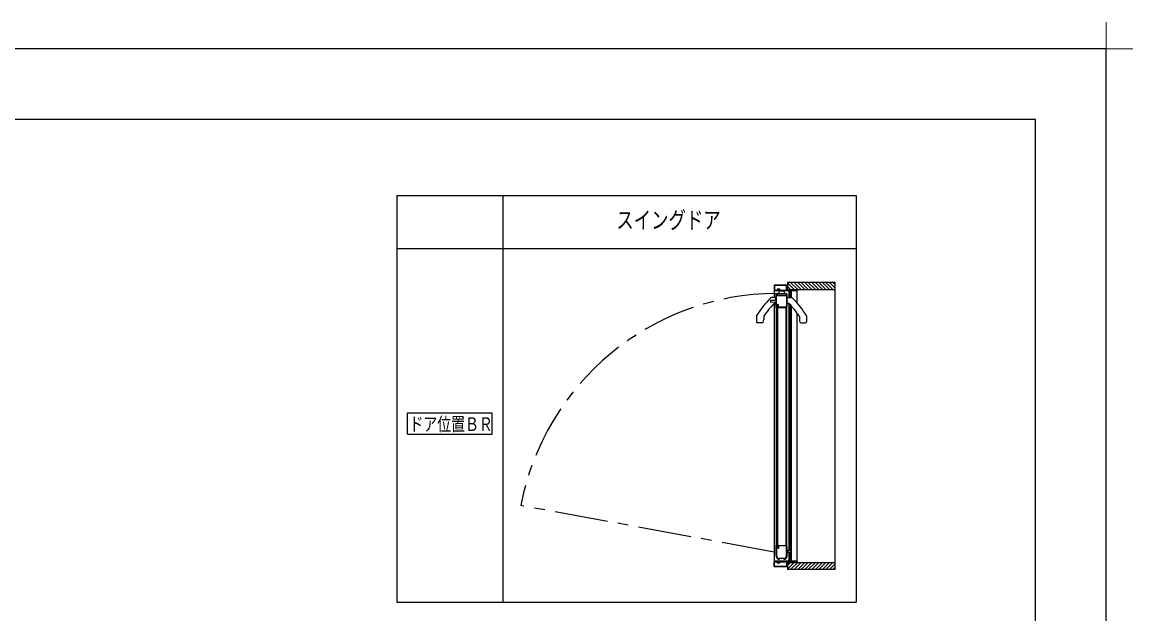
# Model space of a CAD drawing. Units: millimetres on the paper. Extents: x -305 to 305, y -152 to 152.
# Drawn here: x -34.4 to 122.7, y 68.6 to 152.3 of the extents above; entities that cross this region are included whole.
import ezdxf
from ezdxf.enums import TextEntityAlignment as Align

# ---------------------------------------------------------------- set-up
doc = ezdxf.new("R2010")
doc.units = ezdxf.units.MM
doc.linetypes.add('USER1', pattern=[12, 7.5, -1.5, 1.5, -1.5])
doc.linetypes.add('USER2', pattern=[15, 7.5, -1.5, 1.5, -1.5, 1.5, -1.5])
for name, color, linetype, lineweight in [('0-1_VIEW0001', 7, 'Continuous', 25), ('0-2_DEFPOINTS', 7, 'Continuous', 25), ('0-3_1図面枠', 7, 'Continuous', 15), ('0-4_図面枠', 3, 'Continuous', 25)]:
    doc.layers.add(name, color=color, linetype=linetype, lineweight=lineweight)
doc.styles.add('ＭＳ ゴシック', font='')
doc.styles.get('ＭＳ ゴシック').set_extended_font_data('MS Gothic')

# ---------------------------------------------------------------- blocks, each defined once
blk = doc.blocks.new('グループ-6')
at = {"layer": '0-3_1図面枠'}
for p, q in [((4200, 2895), (4200, 3045)), ((4275, 2970), (4125, 2970))]:
    blk.add_line(p, q, dxfattribs=at)

msp = doc.modelspace()

# ---------------------------------------------------------------- linework, layer by layer
at = {"layer": '0-1_VIEW0001'}
for p, q in [((18.617, 127.749), (83.617, 127.749)), ((18.617, 127.749), (18.617, 70.249)), ((33.617, 127.749), (33.617, 70.249)), ((83.617, 127.749), (83.617, 70.249)), ((18.617, 120.249), (83.617, 120.249)), ((72.005, 115.002), (72.005, 114.327)), ((72.05, 114.992), (72.05, 114.367)), ((72.39, 115.052), (72.055, 115.052)), ((73.745, 115.007), (72.065, 115.007)), ((72.405, 115.117), (72.405, 115.067)), ((72.435, 115.127), (72.415, 115.127)), ((72.445, 115.067), (72.445, 115.117)), ((73.755, 115.052), (72.46, 115.052)), ((73.76, 114.367), (73.76, 114.992)), ((73.805, 114.367), (73.805, 115.002)), ((73.88, 115.453), (73.88, 114.452)), ((80.63, 115.453), (73.88, 115.453)), ((74.829, 114.453), (73.88, 115.402)), ((74.329, 114.453), (73.88, 114.902)), ((75.33, 114.453), (74.33, 115.453)), ((75.829, 114.453), (74.83, 115.453)), ((76.33, 114.453), (75.33, 115.453)), ((76.83, 114.453), (75.83, 115.453)), ((77.33, 114.453), (76.33, 115.453)), ((77.83, 114.453), (76.83, 115.453)), ((78.33, 114.453), (77.33, 115.453)), ((78.83, 114.453), (77.83, 115.453)), ((79.33, 114.453), (78.33, 115.453)), ((79.825, 114.453), (78.825, 115.453)), ((80.32, 114.453), (79.32, 115.453)), ((80.63, 114.637), (79.815, 115.453)), ((80.63, 115.132), (80.309, 115.453)), ((80.63, 74.854), (80.63, 115.453)), ((72.275, 113.327), (71.697, 113.327)), ((74.34, 114.277), (72.005, 114.277)), ((72.005, 114.277), (72.005, 113.327)), ((72.03, 114.302), (74.325, 114.302)), ((72.065, 114.352), (73.745, 114.352)), ((72.29, 111.917), (72.29, 113.777)), ((72.335, 112.372), (72.335, 113.707)), ((72.425, 113.707), (72.425, 113.655)), ((72.78, 114.502), (72.43, 114.502)), ((72.432, 113.637), (72.455, 113.615)), ((72.465, 113.852), (72.465, 113.667)), ((72.472, 113.607), (72.864, 113.607)), ((72.48, 113.652), (73.725, 113.652)), ((72.5, 113.652), (72.5, 113.827)), ((72.5, 113.652), (73.67, 113.652)), ((72.55, 113.877), (73.67, 113.877)), ((72.78, 114.502), (72.78, 114.452)), ((73.256, 114.227), (72.823, 114.227)), ((72.874, 113.603), (72.885, 113.592)), ((72.896, 113.587), (73.184, 113.587)), ((73.194, 113.592), (73.205, 113.603)), ((73.216, 113.607), (73.73, 113.607)), ((73.72, 113.652), (73.67, 113.652)), ((73.72, 113.827), (73.72, 113.652)), ((73.73, 113.812), (73.73, 113.842)), ((73.74, 113.667), (73.74, 113.792)), ((73.745, 113.592), (73.745, 112.027)), ((73.79, 113.802), (73.79, 112.027)), ((73.805, 113.327), (74.382, 113.327)), ((75.19, 114.352), (73.82, 114.352)), ((73.88, 114.453), (80.63, 114.453)), ((74.115, 113.327), (74.115, 114.277)), ((74.19, 113.902), (74.19, 113.847)), ((74.19, 113.667), (74.19, 113.602)), ((74.205, 113.832), (74.225, 113.832)), ((74.225, 113.682), (74.205, 113.682)), ((74.325, 113.952), (74.24, 113.952)), ((74.24, 113.847), (74.24, 113.892)), ((74.24, 113.622), (74.24, 113.667)), ((74.24, 113.552), (74.34, 113.552)), ((74.255, 113.952), (74.255, 114.277)), ((74.255, 113.607), (74.255, 113.907)), ((74.255, 113.907), (74.325, 113.907)), ((74.325, 113.607), (74.255, 113.607)), ((74.255, 113.327), (74.255, 113.552)), ((74.34, 114.287), (74.34, 113.967)), ((74.34, 113.892), (74.34, 113.622)), ((74.39, 113.602), (74.39, 114.287)), ((75.255, 114.277), (74.39, 114.277)), ((74.405, 114.302), (75.24, 114.302)), ((74.432, 113.323), (74.432, 114.277)), ((75.205, 114.437), (75.205, 114.367)), ((75.24, 114.452), (75.22, 114.452)), ((75.255, 114.452), (75.255, 114.302)), ((75.255, 114.317), (75.255, 114.437)), ((75.255, 112.543), (75.255, 114.277)), ((72.005, 112.463), (72.005, 76.027)), ((72.275, 112.477), (72.079, 112.477)), ((72.305, 78.252), (72.305, 111.902)), ((72.305, 111.902), (73.79, 111.902)), ((72.331, 111.902), (72.305, 111.902)), ((72.353, 111.924), (72.344, 111.91)), ((72.355, 77.927), (72.355, 112.227)), ((72.505, 112.227), (72.355, 112.227)), ((72.355, 112.227), (72.355, 111.931)), ((72.505, 112.252), (72.38, 112.252)), ((72.54, 112.297), (72.41, 112.297)), ((72.505, 77.927), (72.505, 112.227)), ((72.515, 111.931), (72.515, 111.937)), ((72.525, 111.91), (72.517, 111.924)), ((73.665, 111.902), (72.538, 111.902)), ((72.555, 112.332), (72.555, 112.312)), ((72.555, 111.977), (72.555, 112.202)), ((72.585, 112.347), (72.57, 112.347)), ((72.6, 111.957), (72.6, 112.332)), ((73.665, 111.947), (72.61, 111.947)), ((73.64, 111.902), (73.64, 78.252)), ((73.79, 112.447), (73.79, 112.535)), ((73.79, 78.252), (73.79, 111.902)), ((73.805, 112.477), (74.001, 112.477)), ((74.115, 77.552), (74.115, 112.442)), ((74.255, 77.55), (74.255, 112.302)), ((74.428, 76.027), (74.428, 112.117)), ((69.49, 110.677), (69.49, 109.927)), ((70.52, 110.613), (70.52, 110.227)), ((75.255, 76.027), (75.255, 111.109)), ((75.56, 110.613), (75.56, 110.227)), ((76.59, 110.677), (76.59, 109.927)), ((70.264, 109.727), (69.69, 109.727)), ((75.815, 109.727), (76.39, 109.727)), ((20.117, 93.999), (20.117, 96.999)), ((20.117, 96.999), (32.117, 96.999)), ((32.117, 93.999), (32.117, 96.999)), ((20.117, 93.999), (32.117, 93.999)), ((72.29, 76.877), (72.29, 78.237)), ((72.305, 78.252), (72.332, 78.252)), ((72.335, 77.782), (72.335, 76.877)), ((72.344, 78.245), (72.353, 78.231)), ((72.355, 78.223), (72.355, 77.927)), ((72.38, 77.902), (72.505, 77.902)), ((72.54, 77.857), (72.41, 77.857)), ((72.515, 78.217), (72.515, 78.223)), ((72.517, 78.231), (72.526, 78.245)), ((72.539, 78.252), (73.665, 78.252)), ((72.555, 77.952), (72.555, 78.177)), ((72.555, 77.822), (72.555, 77.842)), ((72.585, 77.807), (72.57, 77.807)), ((72.6, 78.197), (72.6, 77.822)), ((73.665, 78.207), (72.61, 78.207)), ((73.745, 76.702), (73.745, 78.127)), ((73.79, 78.127), (73.79, 76.702)), ((73.865, 77.602), (73.79, 77.602)), ((73.865, 77.152), (73.79, 77.152)), ((73.965, 77.552), (73.915, 77.552)), ((73.915, 77.552), (73.915, 77.202)), ((73.965, 77.202), (73.915, 77.202)), ((73.965, 77.552), (74.24, 77.552)), ((74.24, 77.202), (73.965, 77.202)), ((74.111, 76.027), (74.111, 77.202)), ((74.251, 76.752), (74.251, 77.202)), ((74.29, 77.502), (74.29, 77.252)), ((75.255, 76.027), (72.005, 76.027)), ((72.005, 75.302), (72.005, 75.977)), ((72.03, 76.002), (74.325, 76.002)), ((72.05, 75.312), (72.05, 75.937)), ((72.065, 75.952), (73.745, 75.952)), ((72.43, 75.802), (72.43, 75.852)), ((72.43, 75.802), (72.78, 75.802)), ((72.625, 76.338), (72.625, 76.372)), ((72.675, 76.252), (72.641, 76.252)), ((72.667, 76.363), (72.689, 76.305)), ((72.69, 76.437), (73.39, 76.437)), ((73.39, 76.397), (72.69, 76.397)), ((72.69, 76.299), (72.69, 76.267)), ((73.39, 76.267), (73.39, 76.299)), ((73.391, 76.305), (73.413, 76.363)), ((73.415, 76.252), (73.405, 76.252)), ((73.455, 76.372), (73.455, 76.331)), ((73.499, 76.339), (73.724, 76.639)), ((73.76, 76.612), (73.535, 76.312)), ((73.76, 75.937), (73.76, 75.312)), ((73.805, 75.937), (73.805, 75.302)), ((75.19, 75.952), (73.82, 75.952)), ((74.829, 75.853), (73.88, 74.903)), ((74.329, 75.853), (73.88, 75.403)), ((73.88, 75.852), (80.63, 75.852)), ((73.88, 75.852), (73.88, 74.853)), ((74.19, 76.637), (74.19, 76.702)), ((74.19, 76.402), (74.19, 76.457)), ((74.225, 76.622), (74.205, 76.622)), ((74.205, 76.472), (74.225, 76.472)), ((74.24, 76.752), (74.34, 76.752)), ((74.24, 76.682), (74.24, 76.637)), ((74.24, 76.457), (74.24, 76.412)), ((74.325, 76.352), (74.24, 76.352)), ((74.251, 76.397), (74.251, 76.697)), ((74.251, 76.027), (74.251, 76.352)), ((74.325, 76.697), (74.255, 76.697)), ((74.255, 76.397), (74.325, 76.397)), ((75.33, 75.853), (74.33, 74.853)), ((74.34, 76.412), (74.34, 76.682)), ((74.34, 76.017), (74.34, 76.337)), ((74.39, 76.702), (74.39, 76.017)), ((74.405, 76.002), (75.24, 76.002)), ((75.83, 75.853), (74.83, 74.853)), ((75.205, 75.867), (75.205, 75.937)), ((75.24, 75.852), (75.22, 75.852)), ((75.255, 75.987), (75.255, 75.867)), ((76.33, 75.853), (75.33, 74.853)), ((76.83, 75.853), (75.83, 74.853)), ((77.33, 75.853), (76.33, 74.853)), ((77.83, 75.853), (76.83, 74.853)), ((78.33, 75.853), (77.33, 74.853)), ((78.83, 75.853), (77.83, 74.853)), ((79.33, 75.853), (78.33, 74.853)), ((79.825, 75.853), (78.825, 74.853)), ((80.32, 75.853), (79.32, 74.853)), ((80.63, 75.668), (79.815, 74.853)), ((72.39, 75.252), (72.055, 75.252)), ((73.745, 75.297), (72.065, 75.297)), ((72.405, 75.187), (72.405, 75.237)), ((72.435, 75.177), (72.415, 75.177)), ((72.445, 75.237), (72.445, 75.187)), ((73.755, 75.252), (72.46, 75.252)), ((80.63, 74.853), (73.88, 74.853)), ((80.63, 75.173), (80.31, 74.853)), ((18.617, 70.249), (83.617, 70.249))]:
    msp.add_line(p, q, dxfattribs=at)
at = {"layer": '0-1_VIEW0001', "color": 40}
for p, q in [((72.209, 113.253), (72.181, 113.067)), ((72.29, 113.297), (72.256, 113.295)), ((73.81, 113.172), (73.79, 113.172)), ((73.81, 113.222), (73.81, 112.872)), ((73.822, 113.222), (73.81, 113.222)), ((71.527, 112.933), (72.064, 112.961)), ((72.064, 112.634), (71.527, 112.662)), ((72.181, 112.528), (72.209, 112.342)), ((72.256, 112.299), (72.29, 112.297)), ((73.79, 112.422), (73.81, 112.422)), ((73.81, 112.722), (73.81, 112.372)), ((73.81, 112.372), (73.822, 112.372))]:
    msp.add_line(p, q, dxfattribs=at)
at = {"layer": '0-1_VIEW0001', "color": 40, "linetype": 'USER2'}
for p, q in [((73.852, 112.863), (73.869, 112.863)), ((73.852, 112.732), (73.869, 112.732))]:
    msp.add_line(p, q, dxfattribs=at)
at = {"layer": '0-1_VIEW0001', "linetype": 'USER1'}
msp.add_line((72.005, 77.325), (36.15, 83.9), dxfattribs=at)
at = {"layer": '0-1_VIEW0001'}
for points in [[(72.055, 115.052), (72.02, 115.038), (72.005, 115.002)], [(72.065, 115.007), (72.054, 115.003), (72.05, 114.992)], [(72.405, 115.067), (72.4, 115.057), (72.39, 115.052)], [(72.415, 115.127), (72.408, 115.124), (72.405, 115.117)], [(72.445, 115.117), (72.442, 115.124), (72.435, 115.127)], [(72.46, 115.052), (72.449, 115.057), (72.445, 115.067)], [(73.76, 114.992), (73.755, 115.003), (73.745, 115.007)], [(73.805, 115.002), (73.79, 115.038), (73.755, 115.052)], [(72.005, 114.327), (72.012, 114.31), (72.03, 114.302)], [(72.05, 114.367), (72.054, 114.357), (72.065, 114.352)], [(72.29, 113.777), (72.326, 113.866), (72.367, 113.894), (72.415, 113.902), (72.45, 113.888), (72.465, 113.852)], [(72.335, 113.707), (72.38, 113.752), (72.425, 113.707)], [(72.43, 114.502), (72.43, 114.452), (72.37, 114.374)], [(72.425, 113.655), (72.427, 113.645), (72.432, 113.637)], [(72.43, 114.452), (72.78, 114.452), (72.839, 114.374)], [(72.455, 113.615), (72.463, 113.609), (72.472, 113.607)], [(72.465, 113.667), (72.469, 113.657), (72.48, 113.652)], [(72.864, 113.607), (72.869, 113.606), (72.874, 113.603)], [(72.885, 113.592), (72.89, 113.588), (72.896, 113.587)], [(73.184, 113.587), (73.189, 113.588), (73.194, 113.592)], [(73.205, 113.603), (73.21, 113.606), (73.216, 113.607)], [(73.725, 113.652), (73.735, 113.657), (73.74, 113.667)], [(73.73, 113.842), (73.733, 113.849), (73.74, 113.852), (73.775, 113.838), (73.79, 113.802)], [(73.74, 113.792), (73.739, 113.797), (73.736, 113.8), (73.731, 113.806), (73.73, 113.812)], [(73.73, 113.607), (73.74, 113.603), (73.745, 113.592)], [(73.745, 114.352), (73.755, 114.357), (73.76, 114.367)], [(73.82, 114.352), (73.809, 114.357), (73.805, 114.367)], [(74.24, 113.952), (74.205, 113.938), (74.19, 113.902)], [(74.19, 113.847), (74.194, 113.837), (74.205, 113.832)], [(74.205, 113.682), (74.194, 113.678), (74.19, 113.667)], [(74.19, 113.602), (74.205, 113.567), (74.24, 113.552)], [(74.225, 113.832), (74.235, 113.837), (74.24, 113.847)], [(74.24, 113.667), (74.235, 113.678), (74.225, 113.682)], [(74.24, 113.892), (74.244, 113.903), (74.255, 113.907)], [(74.255, 113.607), (74.244, 113.612), (74.24, 113.622)], [(74.325, 114.302), (74.335, 114.298), (74.34, 114.287)], [(74.34, 113.967), (74.335, 113.957), (74.325, 113.952)], [(74.325, 113.907), (74.335, 113.903), (74.34, 113.892)], [(74.34, 113.622), (74.335, 113.612), (74.325, 113.607)], [(74.34, 113.552), (74.375, 113.567), (74.39, 113.602)], [(74.39, 114.287), (74.394, 114.298), (74.405, 114.302)], [(75.205, 114.367), (75.2, 114.357), (75.19, 114.352)], [(75.22, 114.452), (75.209, 114.448), (75.205, 114.437)], [(75.255, 114.437), (75.25, 114.448), (75.24, 114.452)], [(75.24, 114.302), (75.25, 114.307), (75.255, 114.317)], [(72.305, 111.902), (72.294, 111.907), (72.29, 111.917)], [(72.344, 111.91), (72.339, 111.904), (72.331, 111.902)], [(72.41, 112.297), (72.357, 112.319), (72.335, 112.372)], [(72.355, 111.931), (72.354, 111.927), (72.353, 111.924)], [(72.38, 112.252), (72.362, 112.245), (72.355, 112.227)], [(72.555, 112.202), (72.54, 112.238), (72.505, 112.252)], [(72.515, 111.937), (72.519, 111.948), (72.53, 111.952), (72.548, 111.96), (72.555, 111.977)], [(72.517, 111.924), (72.515, 111.927), (72.515, 111.931)], [(72.538, 111.902), (72.531, 111.904), (72.525, 111.91)], [(72.555, 112.312), (72.55, 112.302), (72.54, 112.297)], [(72.57, 112.347), (72.559, 112.343), (72.555, 112.332)], [(72.6, 112.332), (72.595, 112.343), (72.585, 112.347)], [(72.61, 111.947), (72.603, 111.95), (72.6, 111.957)], [(73.745, 112.027), (73.721, 111.971), (73.665, 111.947)], [(73.79, 112.027), (73.753, 111.939), (73.665, 111.902)], [(72.29, 78.237), (72.295, 78.248), (72.305, 78.252)], [(72.332, 78.252), (72.339, 78.25), (72.344, 78.245)], [(72.41, 77.857), (72.357, 77.835), (72.335, 77.782)], [(72.353, 78.231), (72.355, 78.227), (72.355, 78.223)], [(72.355, 77.927), (72.362, 77.909), (72.38, 77.902)], [(72.505, 77.902), (72.54, 77.917), (72.555, 77.952)], [(72.515, 78.223), (72.516, 78.227), (72.517, 78.231)], [(72.555, 78.177), (72.548, 78.195), (72.53, 78.202), (72.52, 78.207), (72.515, 78.217)], [(72.526, 78.245), (72.531, 78.25), (72.539, 78.252)], [(72.555, 77.842), (72.551, 77.853), (72.54, 77.857)], [(72.57, 77.807), (72.56, 77.812), (72.555, 77.822)], [(72.6, 77.822), (72.596, 77.812), (72.585, 77.807)], [(72.61, 78.207), (72.603, 78.204), (72.6, 78.197)], [(73.665, 78.252), (73.753, 78.216), (73.79, 78.127)], [(73.745, 78.127), (73.722, 78.184), (73.665, 78.207)], [(72.005, 75.977), (72.012, 75.995), (72.03, 76.002)], [(72.05, 75.937), (72.054, 75.948), (72.065, 75.952)], [(72.641, 76.252), (72.626, 76.254), (72.612, 76.261), (72.475, 76.377), (72.376, 76.53), (72.314, 76.699), (72.29, 76.877)], [(72.335, 76.877), (72.357, 76.723), (72.405, 76.571), (72.454, 76.459), (72.529, 76.367), (72.601, 76.326), (72.617, 76.324), (72.625, 76.338)], [(72.78, 75.852), (72.43, 75.852), (72.37, 75.931)], [(72.625, 76.372), (72.644, 76.418), (72.69, 76.437)], [(72.69, 76.397), (72.67, 76.386), (72.667, 76.363)], [(72.69, 76.267), (72.686, 76.257), (72.675, 76.252)], [(72.689, 76.305), (72.69, 76.302), (72.69, 76.299)], [(72.78, 75.802), (72.78, 75.852), (72.839, 75.931)], [(73.39, 76.437), (73.436, 76.418), (73.455, 76.372)], [(73.413, 76.363), (73.411, 76.386), (73.39, 76.397)], [(73.39, 76.299), (73.39, 76.302), (73.391, 76.305)], [(73.405, 76.252), (73.395, 76.257), (73.39, 76.267)], [(73.535, 76.312), (73.482, 76.268), (73.415, 76.252)], [(73.455, 76.331), (73.463, 76.317), (73.479, 76.319), (73.49, 76.328), (73.499, 76.339)], [(73.724, 76.639), (73.74, 76.669), (73.745, 76.702)], [(73.745, 75.952), (73.755, 75.948), (73.76, 75.937)], [(73.79, 76.702), (73.782, 76.655), (73.76, 76.612)], [(73.82, 75.952), (73.809, 75.948), (73.805, 75.937)], [(74.19, 76.702), (74.205, 76.738), (74.24, 76.752)], [(74.205, 76.622), (74.194, 76.627), (74.19, 76.637)], [(74.19, 76.457), (74.194, 76.468), (74.205, 76.472)], [(74.24, 76.352), (74.205, 76.367), (74.19, 76.402)], [(74.24, 76.637), (74.235, 76.627), (74.225, 76.622)], [(74.225, 76.472), (74.235, 76.468), (74.24, 76.457)], [(74.255, 76.697), (74.244, 76.693), (74.24, 76.682)], [(74.24, 76.412), (74.244, 76.402), (74.255, 76.397)], [(74.34, 76.682), (74.335, 76.693), (74.325, 76.697)], [(74.325, 76.397), (74.335, 76.402), (74.34, 76.412)], [(74.34, 76.337), (74.335, 76.348), (74.325, 76.352)], [(74.325, 76.002), (74.335, 76.007), (74.34, 76.017)], [(74.34, 76.752), (74.375, 76.738), (74.39, 76.702)], [(74.39, 76.017), (74.394, 76.007), (74.405, 76.002)], [(75.205, 75.937), (75.2, 75.948), (75.19, 75.952)], [(75.22, 75.852), (75.209, 75.857), (75.205, 75.867)], [(75.24, 76.002), (75.25, 75.998), (75.255, 75.987)], [(75.255, 75.867), (75.25, 75.857), (75.24, 75.852)], [(72.055, 75.252), (72.02, 75.267), (72.005, 75.302)], [(72.065, 75.297), (72.054, 75.302), (72.05, 75.312)], [(72.405, 75.237), (72.4, 75.248), (72.39, 75.252)], [(72.415, 75.177), (72.408, 75.18), (72.405, 75.187)], [(72.445, 75.187), (72.442, 75.18), (72.435, 75.177)], [(72.46, 75.252), (72.449, 75.248), (72.445, 75.237)], [(73.76, 75.312), (73.755, 75.302), (73.745, 75.297)], [(73.805, 75.302), (73.79, 75.267), (73.755, 75.252)]]:
    msp.add_lwpolyline(points, dxfattribs=at)
for centre, radius, start, end in [((72.785, 115), 0.0077, 332.71904, 90), ((80.619, 103.918), 13.05, 134.40318, 148.24605), ((71.697, 113.027), 0.3, 90, 134.40318), ((72.275, 113.312), 0.015, 0, 90), ((72.382, 114.365), 0.015, 142.83915, 250.52878), ((72.55, 113.827), 0.05, 90, 180), ((73.04, 113.852), 0.45, 128.21321, 176.81526), ((72.823, 114.127), 0.1, 90, 128.21321), ((72.827, 114.365), 0.015, 289.47122, 37.16085), ((73.256, 114.127), 0.1, 51.78679, 90), ((73.04, 113.852), 0.45, 3.18474, 51.78679), ((73.67, 113.827), 0.05, 0, 90), ((73.805, 113.312), 0.015, 90, 180), ((74.382, 113.027), 0.3, 45.59682, 90), ((65.461, 103.918), 13.05, 31.75395, 45.59682), ((80.619, 103.918), 12.15, 135.61305, 145.92995), ((72.079, 112.277), 0.2, 90, 135.61305), ((72.275, 112.492), 0.015, 270, 0), ((73.805, 112.492), 0.015, 180, 270), ((74.001, 112.277), 0.2, 44.38695, 90), ((65.461, 103.918), 12.15, 34.07005, 44.38695), ((69.69, 110.677), 0.2, 147.03513, 180), ((69.48, 110.227), 1.04, 339.07517, 0), ((70.72, 110.613), 0.2, 145.92995, 180), ((75.36, 110.613), 0.2, 0, 34.07005), ((76.6, 110.227), 1.04, 180, 200.92483), ((76.39, 110.677), 0.2, 0, 32.96487), ((69.69, 109.927), 0.2, 180, 270), ((70.264, 109.927), 0.2, 270, 339.07517), ((75.815, 109.927), 0.2, 200.92483, 270), ((76.39, 109.927), 0.2, 270, 0), ((73.865, 77.552), 0.05, 0, 90), ((73.865, 77.202), 0.05, 270, 0), ((74.24, 77.502), 0.05, 0, 90), ((74.24, 77.252), 0.05, 270, 0), ((72.382, 75.94), 0.015, 109.47122, 217.16085), ((72.827, 75.94), 0.015, 322.83915, 70.52878)]:
    msp.add_arc(centre, radius, start, end, dxfattribs=at)
at = {"layer": '0-1_VIEW0001', "linetype": 'USER1'}
msp.add_arc((72.505, 76.877), 37.027, 90.29921, 169.06601, dxfattribs=at)
at = {"layer": '0-1_VIEW0001', "color": 40}
for centre, radius, start, end in [((72.258, 113.246), 0.05, 93, 171.40265), ((73.822, 113.207), 0.015, 9.12607, 90), ((71.27, 112.797), 2.6, 1.44086, 9.12607), ((72.225, 112.797), 0.75, 172.99308, 180.0004), ((72.225, 112.797), 0.75, 180.0004, 187.00669), ((71.53, 112.883), 0.05, 92.99998, 172.91056), ((71.53, 112.712), 0.05, 187.09046, 267.00002), ((72.057, 113.085), 0.125, 273, 351.43914), ((72.057, 112.509), 0.125, 8.55177, 86.99999), ((72.258, 112.349), 0.05, 188.59735, 267), ((73.81, 112.862), 0.01, 90, 180), ((73.81, 112.732), 0.01, 180, 270), ((73.822, 112.387), 0.015, 270, 350.87393), ((71.27, 112.797), 2.6, 350.87393, 358.55914), ((70.764, 112.797), 3.088, 358.7869, 1.2131), ((73.854, 112.862), 0.015, 270, 1.44086), ((73.854, 112.732), 0.015, 358.55914, 90)]:
    msp.add_arc(centre, radius, start, end, dxfattribs=at)
at = {"layer": '0-2_DEFPOINTS'}
for p, q in [((118.983, 148.502), (-301.017, 148.502)), ((118.983, -148.498), (118.983, 148.502))]:
    msp.add_line(p, q, dxfattribs=at)
at = {"layer": '0-4_図面枠'}
msp.add_lwpolyline([(-291.017, -138.498), (108.983, -138.498), (108.983, 138.502), (-291.017, 138.502)], close=True, dxfattribs=at)

# ---------------------------------------------------------------- block references
at = {"layer": '0-3_1図面枠', "xscale": 0.05, "yscale": 0.05}
msp.add_blockref('グループ-6', (-91.017, 0.002), dxfattribs=at)

# ---------------------------------------------------------------- texts
at = {"layer": '0-1_VIEW0001', "style": 'ＭＳ ゴシック', "width": 0.75}
for s, height, p in [('スイングドア', 2.405, (49.67, 122.355)), ('ドア位置ＢＲ', 1.921, (20.403, 93.879))]:
    msp.add_text(s, height=height, dxfattribs=at).set_placement(p, align=Align.BOTTOM_LEFT)

doc.saveas('drawing.dxf')
